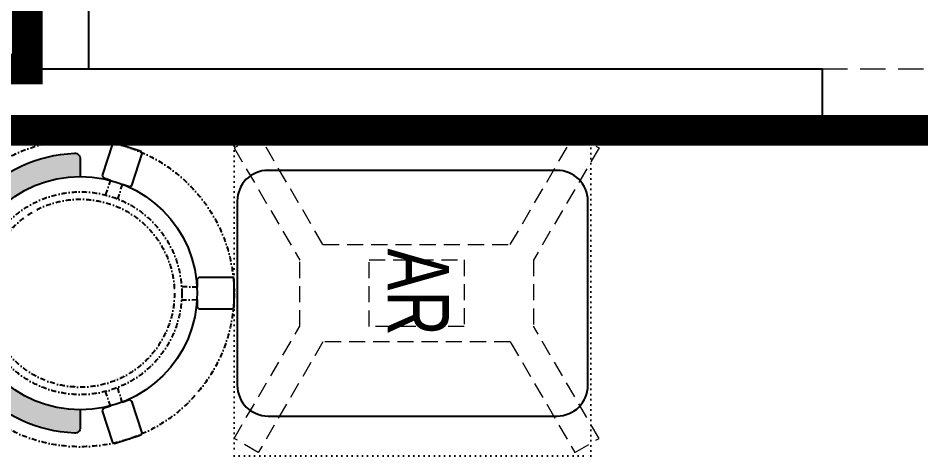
# Model space of a CAD drawing. Header units: feet. Extents: x 10117427 to 10126665, y -5945128 to -5920170.
# Drawn here: x 10120448 to 10121916, y -5927014 to -5926301 of the extents above; entities that cross this region are included whole.
import ezdxf

# ---------------------------------------------------------------- set-up
doc = ezdxf.new("R2010")
doc.units = ezdxf.units.FT
doc.header["$LTSCALE"] = 33
doc.header["$MEASUREMENT"] = 0
for name, pattern in [('a_p6_plan_L18$0$HIDDEN', [0.375, 0.25, -0.125]), ('ACAD_ISO03W100', [30, 12, -18]), ('DASHDOT2', [0.5, 0.25, -0.125, 0, -0.125]), ('DOT', [0.25, 0, -0.25]), ('HIDDEN2', [4.7624999999999975, 3.174999999999998, -1.587499999999999])]:
    doc.linetypes.add(name, pattern=pattern)
for name, color, linetype, lineweight in [('HATCH', 9, 'Continuous', 9), ('LENS-PARTITION', 21, 'Continuous', 25), ('LENS-TEXT', 31, 'Continuous', 5), ('LENS_CURTAIN', 5, 'a_p6_plan_L18$0$HIDDEN', 9), ('LK-FF&E FLOOR', 1, 'Continuous', 9), ('LK-FLUTTED FINISH', 20, 'Continuous', 30), ('LK-TILES FINISH', 251, 'Continuous', 5), ('LN-ELEVATION-1', 81, 'Continuous', 25), ('LN-ELEVATION-2', 103, 'Continuous', 20), ('LN-ELEVATION-4', 145, 'Continuous', 13)]:
    doc.layers.add(name, color=color, linetype=linetype, lineweight=lineweight)
doc.styles.add('LK TXT', font='GILC____.TTF', dxfattribs={"height": 100})

# ---------------------------------------------------------------- blocks, each defined once
blk = doc.blocks.new('AR')
at = {"layer": 'LN-ELEVATION-2', "linetype": 'DOT', "lineweight": 25}
blk.add_lwpolyline([(0, 13.41378593863919), (530, 13.41378593863919), (530, 593.4137859386392), (0, 593.4137859386392)], close=True, dxfattribs=at)
at = {"layer": 'LN-ELEVATION-2', "lineweight": 25}
blk.add_lwpolyline([(465, 68.22063546301797), (465, 538.2206354630179, 0.4142135623730951), (415, 588.2206354630177), (115, 588.2206354630177, 0.4142135623730951), (65, 538.2206354630179), (65, 68.22063546301797, 0.4142135623730951), (115, 18.22063546301797), (415, 18.22063546301797, 0.4142135623730951)], format="xyb", close=True, dxfattribs=at)
at = {"layer": 'LN-ELEVATION-4', "linetype": 'HIDDEN2', "ltscale": 0.25}
for points in [[(185.8456009030342, 448.8780772723258), (5.888936847448348, 554.0078910568263), (28.48512306064368, 593.350836840691), (211.0874861851335, 486.6754184374586)], [(344.154399111867, 448.8780772762837), (524.1110631600021, 554.0078910947777), (501.5148769393563, 593.3508368753828), (318.9125138223171, 486.6754184374586)], [(211.0874861851335, 486.6754184376913), (318.9125138223171, 486.6754184376913)], [(185.8456009030342, 144.472759603057), (185.8456009030342, 448.8780772723258)], [(344.154399111867, 448.8780772762837), (344.154399111867, 144.4727595990989)], [(185.8456009030342, 144.472759603057), (5.888936847448348, 39.34294581855647), (28.48512306064368, 3.46917659e-08), (211.0874861851335, 106.6754184379242)], [(344.154399111867, 144.4727595990989), (524.1110631600021, 39.34294578060508), (501.5148769393563, 0), (318.9125138223171, 106.6754184379242)], [(318.9125138223171, 106.6754184376914), (211.0874861851335, 106.6754184376914)]]:
    blk.add_lwpolyline(points, dxfattribs=at)
blk.add_lwpolyline([(210.8456009030342, 373.9866790841333), (319.154399111867, 373.9866790841333), (319.154399111867, 219.3641577917151), (210.8456009030342, 219.3641577917151)], close=True, dxfattribs=at)
blk = doc.blocks.new('DR STOOL')
at = {"layer": 'HATCH'}
h = blk.add_hatch(dxfattribs=at)
h.set_pattern_fill('ANSI36', color=250, angle=-90.00000000000001)
h.set_pattern_definition([(315, (-227.8099174643867, 917.3997257252777), (6.173926083235043, -1.683798022700468), [7.9375, -1.587499999999999, 0, -1.587499999999999])])
edge = h.paths.add_edge_path()
edge.add_line((-190.0000000041909, 4.511094e-10), (-218.6899174675346, 4.511094e-10))
edge.add_arc((-218.6899174670689, 9.120000000388245), 9.119999999940092, 177.6119845363388, 269.9999999996136, ccw=False)
edge.add_arc((-1.8626451e-09, 3.565219e-10), 228.000000002257, 2.3880154632688004, 177.6119845367313, ccw=False)
edge.add_arc((218.6899174633436, 9.120000000497384), 9.120000000051716, -90.00000000034493, 2.3880154629299, ccw=False)
edge.add_line((218.6899174633436, 4.511094e-10), (190, 4.511094e-10))
edge.add_arc((-1.8626451e-09, 4.511094e-10), 190.000000001979, -1.27e-14, 180)
at = {"layer": 'LN-ELEVATION-1', "color": 1, "ltscale": 100}
for p, q in [((-128.6221585394814, 215.4841044476634), (-165.2704676063731, 189.0243927398114)), ((-124.7228340068832, 214.8545704018979), (-128.6221585394814, 215.4841044476634)), ((-112.6981821293011, 198.1996966340157), (-124.7228340068832, 214.8545704018979)), ((124.7553772013634, 214.9803744515593), (112.5488144652918, 198.2845540212292)), ((128.7014972954057, 215.5933048763618), (124.7553772013634, 214.9803744515593)), ((128.7014972954057, 215.5933048763618), (124.7553772013634, 214.9803744515593)), ((165.1911288509145, 188.915192311113), (128.7014972954057, 215.5933048763618)), ((165.1911288509145, 188.915192311113), (128.7014972954057, 215.5933048763618)), ((-165.2704676063731, 189.0243927398114), (-165.9069543029182, 185.0820035930228)), ((-165.9069543029182, 185.0820035930228), (-153.8003208162263, 168.3135803133482)), ((153.6734594982117, 168.4294150282658), (165.7973639420234, 185.0121775862135)), ((165.7973639420234, 185.0121775862135), (165.1911288509145, 188.915192311113)), ((165.7973639420234, 185.0121775862135), (165.1911288509145, 188.915192311113)), ((-191.2928382232785, -35.45407700946089), (-242.9550312487409, -52.24013893969095)), ((-187.9259491492994, -37.1695928365807), (-191.2928382232785, -35.45407700946089)), ((-184.1424400564283, -48.81403796559607), (-187.9259491492994, -37.1695928365807)), ((188.0651108901948, -36.96233201187715), (184.0504167033359, -49.19388854173303)), ((191.3981811110861, -35.27656588272658), (188.0651108901948, -36.96233201187715)), ((243.0100176925771, -52.21682526778022), (191.3981811110861, -35.27656588272658)), ((-242.9550312487409, -52.24013893969095), (-244.7482102331705, -55.75945052818861)), ((-244.7482102331705, -55.75945052818861), (-230.7800458371639, -98.74904560100549)), ((230.715890809428, -98.7280946081737), (244.8123673382215, -55.78040257930116)), ((244.8123673382215, -55.78040257930116), (243.0100176925771, -52.21682526778022)), ((-173.8639617776498, -80.4479453730819), (-177.8421125086024, -68.2044548037811)), ((177.6922140880488, -68.56540505095472), (173.8739495249465, -80.1985000452405)), ((-227.2218665438704, -100.5620286722478), (-175.5596735184081, -83.7759667420105)), ((-175.5596735184081, -83.7759667420105), (-173.8639617776498, -80.4479453730819)), ((173.8739495249465, -80.1985000452405), (175.5794035866856, -83.5704969359358)), ((175.5794035866856, -83.5704969359358), (227.1912401677109, -100.5107563209894)), ((-230.7800458371639, -98.74904560100549), (-227.2218665438704, -100.5620286722478)), ((227.1912401677109, -100.5107563209894), (230.715890809428, -98.7280946081737)), ((-22.72193054761737, -190.2142363802995), (-25.39390889601782, -192.886214728569)), ((-10.47823652112856, -190.2142363802995), (-22.72193054761737, -190.2142363802995)), ((22.78362171910703, -190.2142363802995), (9.910054048988968, -190.2142363802995)), ((25.42475448176265, -192.8553691428751), (22.78362171910703, -190.2142363802995)), ((-25.39390889601782, -192.886214728569), (-25.39390889601782, -247.2070584567482)), ((25.42475448176265, -247.1762128710543), (25.42475448176265, -192.8553691428751)), ((-25.39390889601782, -247.2070584567482), (-22.60096735274419, -250)), ((22.60096735274419, -250), (25.42475448176265, -247.1762128710543)), ((-22.60096735274419, -250), (22.60096735274419, -250))]:
    blk.add_line(p, q, dxfattribs=at)
at = {"layer": 'LN-ELEVATION-1', "linetype": 'DASHDOT2'}
for p, q in [((-92.92521573789418, 170.8129362839827), (-112.6981821293011, 198.1996966340157)), ((112.5488144652918, 198.2845540212292), (92.69529851106927, 171.1294289919315)), ((-153.8003208162263, 168.3135803133482), (-134.1093360339291, 141.0403694751003)), ((-103.4542870586738, 159.9154408004979), (-93.52748446213081, 167.0824927485227)), ((-93.52748446213081, 167.0824927485227), (-92.92521573789418, 170.8129362839827)), ((92.69529851106927, 171.1294289919315), (93.26858203159645, 167.4385604566923)), ((93.26858203159645, 167.4385604566923), (103.6608748426661, 159.8406005539291)), ((133.7372852512635, 141.1612321265929), (153.6734594982117, 168.4294150282658)), ((-130.4219571123831, 140.4450534014686), (-119.9844727469608, 147.9808124662595)), ((-119.9844727469608, 147.9808124662595), (-105.3687285655178, 126.9741353208374)), ((-88.15393704269081, 139.4771787207864), (-103.4542870586738, 159.9154408004979)), ((103.6608748426661, 159.8406005539291), (88.19885099539533, 139.4487815762331)), ((105.4096150295809, 126.94019481352), (120.1194891873747, 147.8074627162714)), ((120.1194891873747, 147.8074627162714), (130.0033113472163, 140.5812532722048)), ((-134.1093360339291, 141.0403694751003), (-130.4219571123831, 140.4450534014686)), ((130.0033113472163, 140.5812532722048), (133.7372852512635, 141.1612321265929)), ((-159.954806596972, -40.49024384317454), (-184.1424400564283, -48.81403796559607)), ((184.0504167033359, -49.19388854173303), (159.8786162491887, -40.79004861696012)), ((-177.8421125086024, -68.2044548037811), (-153.4148110738024, -60.73628028803068)), ((153.3006618716754, -61.02382378749462), (177.6922140880488, -68.56540505095472)), ((-10.92024635523557, -164.6382343793375), (-10.47823652112856, -190.2142363802995)), ((9.910054048988968, -190.2142363802995), (10.35584833659231, -164.674698740353))]:
    blk.add_line(p, q, dxfattribs=at)
at = {"layer": 'LN-ELEVATION-1', "color": 1, "ltscale": 100}
blk.add_lwpolyline([(-190.0000000023283, 0), (-218.6899174656719, 0, -0.4264743413925903), (-227.8019973598421, 9.5, -0.959166304662544), (227.8019973593764, 9.5, -0.4264743413925903), (218.6899174647406, 0), (190.0000000013969, 0)], format="xyb", dxfattribs=at)
at = {"layer": 'LN-ELEVATION-1', "linetype": 'DASHDOT2'}
for radius in [250, 165, 153]:
    blk.add_circle((0, 0), radius, dxfattribs=at)
at = {"layer": 'LN-ELEVATION-1', "color": 1, "ltscale": 100}
blk.add_circle((0, 0), 190, dxfattribs=at)

msp = doc.modelspace()

# ---------------------------------------------------------------- linework, layer by layer
at = {"layer": 'LENS-PARTITION'}
for points in [[(10120462.94169412, -5926384.282778144), (10120562.94169412, -5926384.282778144), (10120562.94169412, -5924884.282778143), (10120462.94169412, -5924884.282778143)], [(10119982.44169412, -5926384.282859997), (10121754.94169412, -5926384.282859997), (10121754.94169412, -5926484.282778144), (10119982.44169412, -5926484.282778144)]]:
    msp.add_lwpolyline(points, close=True, dxfattribs=at)
at = {"layer": 'LENS_CURTAIN', "ltscale": 5}
msp.add_lwpolyline([(10121754.94169412, -5926384.282778144), (10122479.94169412, -5926384.282778144), (10122479.94169412, -5926484.282778144), (10121754.94169412, -5926484.282778144)], close=True, dxfattribs=at)
at = {"layer": 'LK-FLUTTED FINISH', "linetype": 'ACAD_ISO03W100', "ltscale": 0.05, "const_width": 50}
msp.add_lwpolyline([(10125048.94169412, -5926484.282778144), (10119036.94169413, -5926484.282779789)], dxfattribs=at)
at = {"layer": 'LK-TILES FINISH', "color": 212, "linetype": 'ACAD_ISO03W100', "ltscale": 0.05, "const_width": 50}
msp.add_lwpolyline([(10120462.94169412, -5925263), (10120462.94169412, -5926384.282859997), (10119036.94169412, -5926384.282778145)], dxfattribs=at)

# ---------------------------------------------------------------- block references
at = {"layer": 'LK-FF&E FLOOR', "rotation": 89.99999999999999}
for name, p in [('AR', (10121392.35548006, -5927014.282778144)), ('DR STOOL', (10120548.94169412, -5926749.282778144))]:
    msp.add_blockref(name, p, dxfattribs=at)

# ---------------------------------------------------------------- texts
at = {"layer": 'LENS-TEXT', "color": 0, "linetype": 'Continuous', "ltscale": 3, "insert": (10121098.42613818, -5926747.625741239), "char_height": 100, "attachment_point": 5, "rotation": 270, "style": 'LK TXT'}
msp.add_mtext_dynamic_manual_height_columns('AR', width=237.4408088319178, gutter_width=12.5, heights=[0], dxfattribs=at)

doc.saveas('drawing.dxf')
